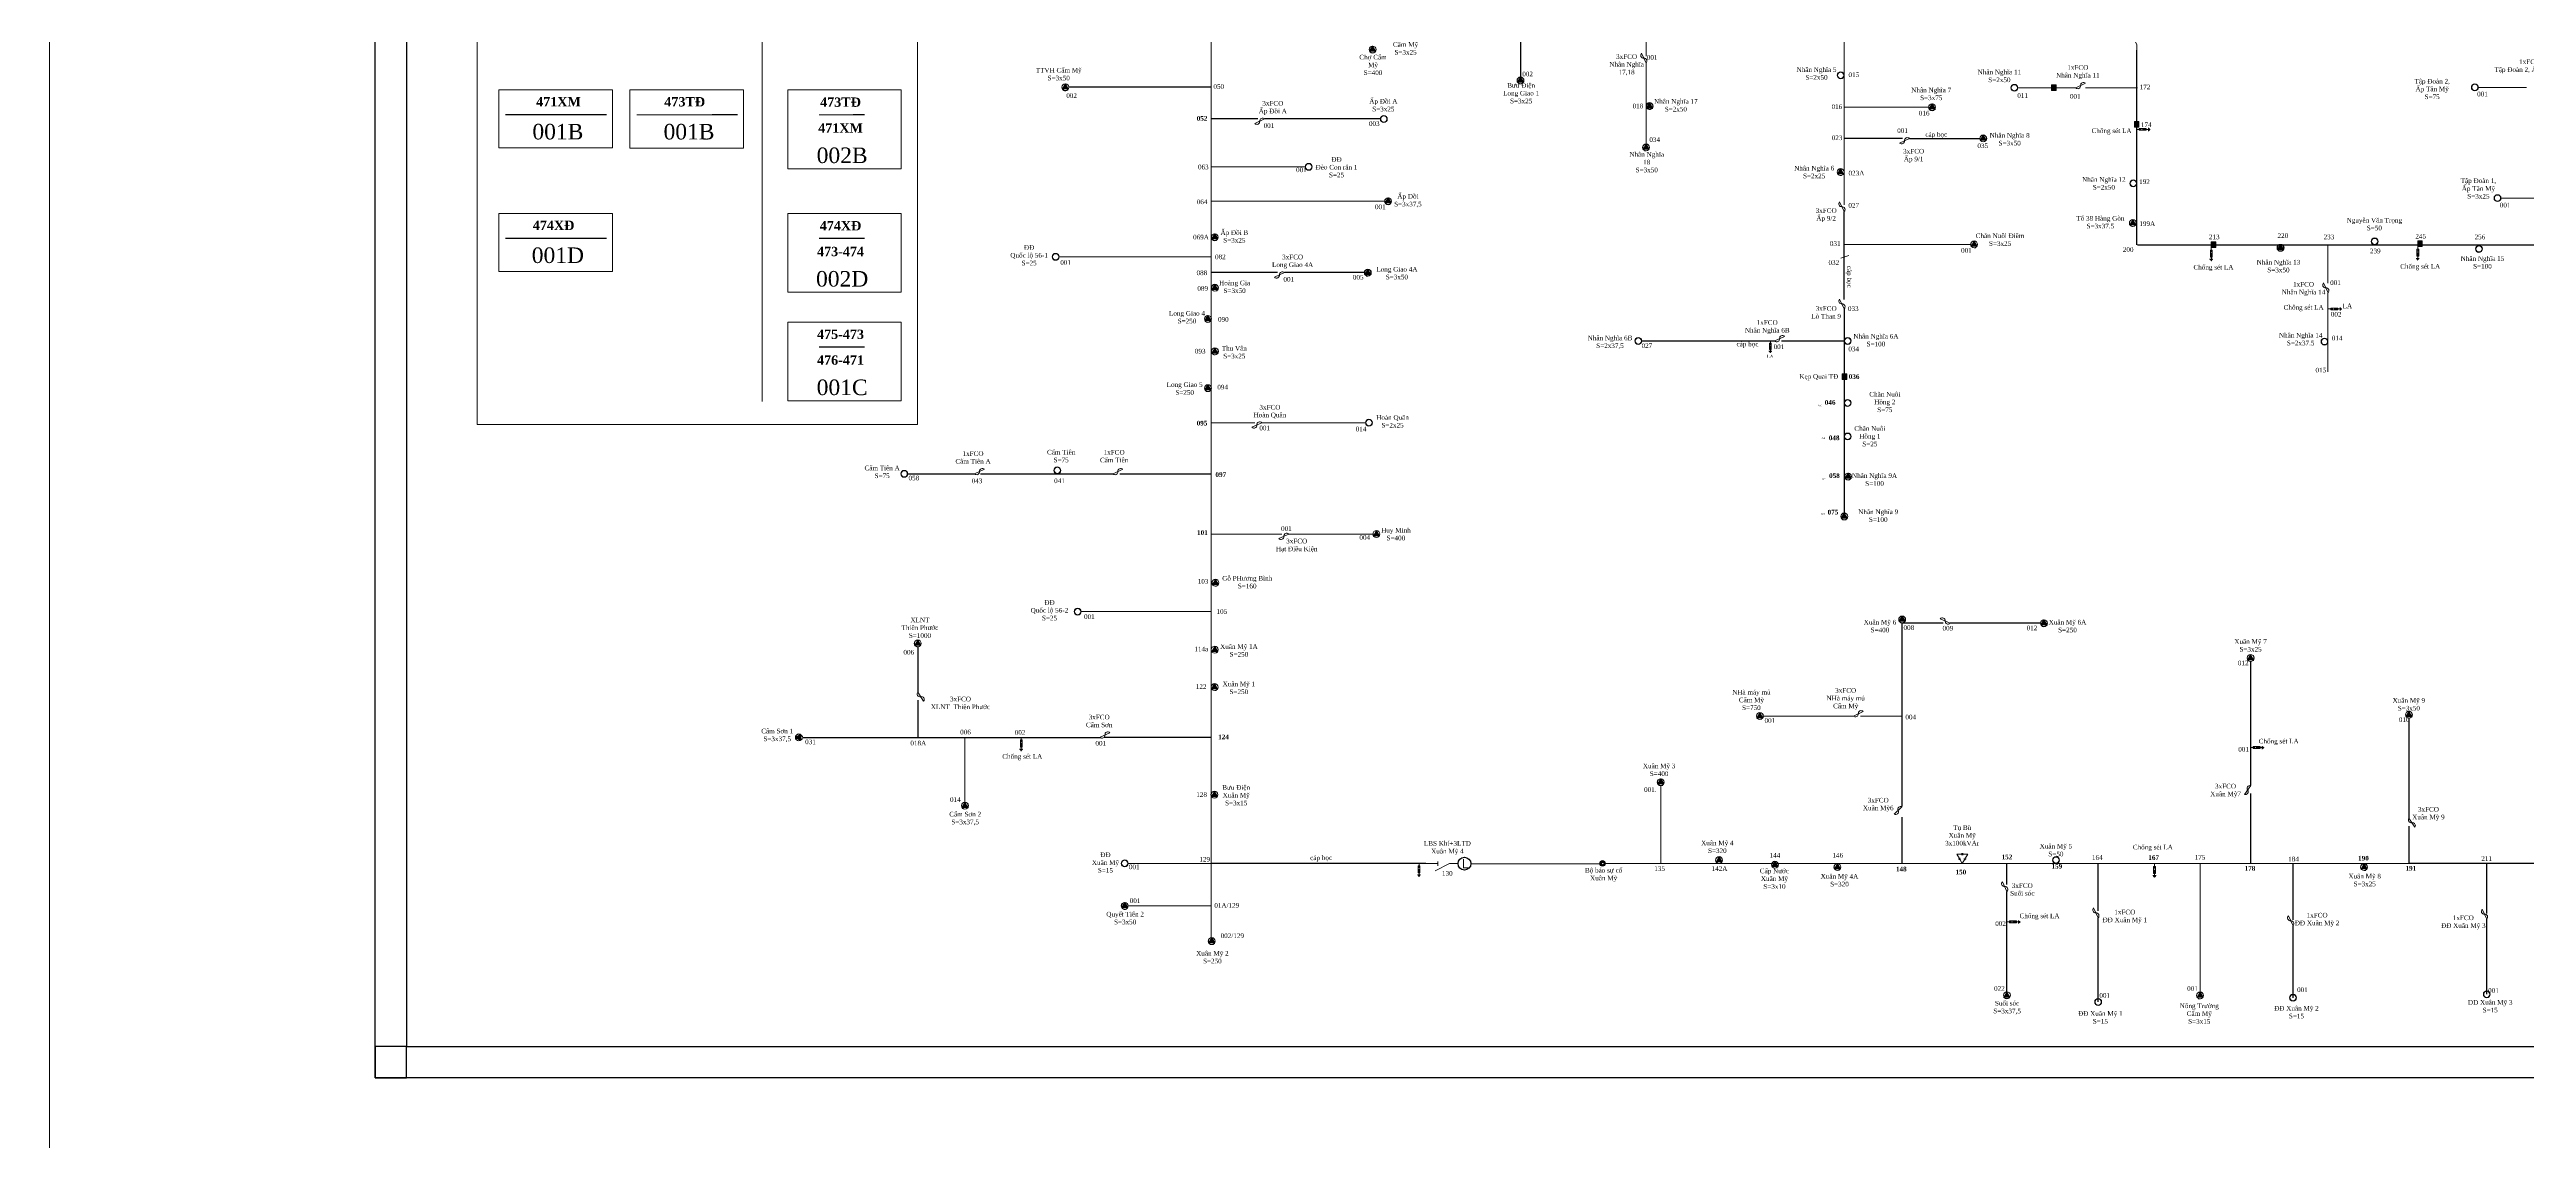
# Model space of a CAD drawing. Header units: inches. Extents: x 4393 to 9189, y -189 to 2360.
# Drawn here: x 7959.2 to 8357.2, y 981.4 to 1156.7 of the extents above; entities that cross this region are included whole.
import ezdxf
from ezdxf.enums import TextEntityAlignment as Align

# ---------------------------------------------------------------- set-up
doc = ezdxf.new("R2010")
doc.units = ezdxf.units.IN
doc.header["$MEASUREMENT"] = 0
for name, color, linetype, lineweight in [('Day 22kV', 1, 'Continuous', 25), ('Khung', 7, 'Continuous', 20), ('TBA', 5, 'Continuous', 18), ('Text', 7, 'Continuous', 15), ('Thiet bi', 3, 'Continuous', 18)]:
    doc.layers.add(name, color=color, linetype=linetype, lineweight=lineweight)
doc.layers.add('TEXT477TANPHU', color=7, linetype='Continuous')
doc.styles.get("Standard").update_dxf_attribs({"font": 'arial.ttf'})
doc.styles.add('TimeNRoman', font='times.ttf')
doc.styles.add('TimeNRoman-B', font='timesbd.ttf')

# ---------------------------------------------------------------- blocks, each defined once
blk = doc.blocks.new('TBA 1P')
h = blk.add_hatch(color=4)
h.set_gradient(color1=(0, 0, 255), one_color=1, tint=1, name='SPHERICAL')
h.paths.add_polyline_path([(0.8, 0.8, 1), (-0.8, 0.8, 1)])
h.paths.add_polyline_path([(-0.77, 0.8, -1), (0.77, 0.8, -1)], flags=16)
at = {"color": 0}
for radius in [0.8, 0.769, 0.759, 0.759, 0.748, 0.737, 0.726, 0.715]:
    blk.add_circle((0, 0.8), radius, dxfattribs=at)
blk = doc.blocks.new('TBA 3P')
h = blk.add_hatch(color=4)
h.set_gradient(color1=(0, 0, 255), one_color=1, tint=1, name='INVSPHERICAL')
h.paths.add_polyline_path([(-0.01, 1.58), (0, 1.6, 0.414214), (-0.8, 0.8, 0.131652), (-0.69, 0.4), (-0.68, 0.42, -0.12747), (-0.78, 0.8, -0.409402)])
h = blk.add_hatch(color=4)
h.set_gradient(color1=(0, 0, 255), one_color=1, tint=1, name='INVSPHERICAL')
h.paths.add_polyline_path([(0.8, 0.8, 1), (-0.8, 0.8, 1)])
h.paths.add_polyline_path([(-0.78, 0.8, -1), (0.78, 0.8, -1)], flags=16)
h = blk.add_hatch()
h.set_pattern_fill('AR-HBONE', color=4, scale=0.25, style=0)
h.paths.add_polyline_path([(0.69, 0.4), (0.67, 0.4, -0.566432), (-0.67, 0.4), (-0.69, 0.4, 0.57735)])
h = blk.add_hatch(color=4)
h.set_gradient(color1=(0, 0, 255), one_color=1, tint=1, name='SPHERICAL')
h.paths.add_polyline_path([(0, 1.6), (0.01, 1.58, -0.409402), (0.78, 0.8, -0.12747), (0.68, 0.42), (0.69, 0.4, 0.131652), (0.8, 0.8, 0.414214)])
at = {"color": 0}
blk.add_lwpolyline([(0, 1.6, 0, 1.39, 0), (0, 0.4, 0, 0, 0)], format="xyseb", dxfattribs=at)
blk.add_lwpolyline([(-0.69, 0.4), (0.69, 0.4), (0, 1.6)], close=True, dxfattribs=at)
for radius in [0.8, 0.778]:
    blk.add_circle((0, 0.8), radius, dxfattribs=at)
blk = doc.blocks.new('FCO')
at = {"color": 0}
blk.add_lwpolyline([(0, 0, 0.707499), (1.13, 0.53, -0.707499), (2.26, 1.05, -5.301682)], format="xyb", dxfattribs=at)
blk.add_lwpolyline([(0, 0), (2.26, 1.05)], dxfattribs=at)
blk = doc.blocks.new('TU BU')
at = {"color": 0}
for points in [[(0.59, -1.02), (0, 0), (-0.59, -1.02)], [(-0.68, -1.18), (-1.27, -2.19), (-0.09, -2.19)], [(-0.48, -1.29), (-0.88, -1.06)], [(-0.39, -1.13), (-0.78, -0.9)], [(-0.09, -2.42), (-0.09, -1.96)], [(0.09, -2.19), (1.27, -2.19), (0.68, -1.18)], [(0.09, -2.42), (0.09, -1.96)], [(0.41, -1.13), (0.8, -0.9)], [(0.5, -1.29), (0.9, -1.06)]]:
    blk.add_lwpolyline(points, dxfattribs=at)
blk = doc.blocks.new('ngoi sao')
at = {"layer": 'Day 22kV', "color": 1}
for p, q in [((7789, 2470), (7804, 2475)), ((7804, 2465), (7789, 2470)), ((7804, 2475), (7804, 2490)), ((7804, 2490), (7812, 2478)), ((7804, 2450), (7804, 2465)), ((7812, 2462), (7804, 2450)), ((7812, 2478), (7827, 2482)), ((7827, 2458), (7812, 2462)), ((7827, 2482), (7818, 2470)), ((7818, 2470), (7827, 2458))]:
    blk.add_line(p, q, dxfattribs=at)
blk = doc.blocks.new('báo sự cố')
at = {"layer": 'Day 22kV', "color": 1, "xscale": 0.1313280000002237, "yscale": 0.1313280000002237, "zscale": 0.1313280000002237}
blk.add_blockref('ngoi sao', (6759.6, 2134.3, 3), dxfattribs=at)
at = {"layer": 'TBA', "xscale": 3.449999999999818, "yscale": 3.449999999999818, "zscale": 3.449999999999818, "rotation": 90}
blk.add_blockref('TBA 1P', (7788, 2458.8), dxfattribs=at)
blk = doc.blocks.new('LA')
at = {"color": 0}
for p, q in [((0.88, -4.39), (0.14, -4.39)), ((0.22, -4.48), (0.8, -4.48)), ((0.3, -4.58), (0.72, -4.58)), ((0.33, -2.28), (0.53, -2.69)), ((0.33, -2.28), (0.74, -2.28)), ((0.33, -3.92), (0.33, -2.28)), ((0.33, -2.69), (0.74, -2.69)), ((0.33, -3.1), (0.74, -3.1)), ((0.33, -3.3), (0.74, -3.3)), ((0.33, -3.51), (0.74, -3.51)), ((0.33, -3.71), (0.74, -3.71)), ((0.74, -3.92), (0.33, -3.92)), ((0.38, -4.67), (0.64, -4.67)), ((0.46, -4.77), (0.56, -4.77)), ((0.52, -1.72), (0.52, -2.28)), ((0.53, -2.69), (0.74, -2.28)), ((0.53, -3.92), (0.53, -4.39)), ((0.74, -2.28), (0.74, -3.92))]:
    blk.add_line(p, q, dxfattribs=at)
blk = doc.blocks.new('ALTD')
at = {"color": 0}
for points in [[(3.38, 1.08), (1.27, 0), (0, 0)], [(2.99, 0.31), (2.99, -0.31)], [(2.99, 0), (4.73, 0)]]:
    blk.add_lwpolyline(points, dxfattribs=at)
blk = doc.blocks.new('LBS khí')
blk.add_circle((1.1, -1.1), 3.4)
at = {"layer": 'TEXT477TANPHU', "color": 7, "true_color": 0xffffff, "insert": (-0.3, 1.4), "char_height": 5, "attachment_point": 1}
blk.add_mtext_dynamic_manual_height_columns('L', width=1.151, gutter_width=1, heights=[0], dxfattribs=at)
blk = doc.blocks.new('4')
at = {"layer": 'Day 22kV', "color": 6}
for p, q in [((0, 0), (0, 841)), ((1149, 0), (0, 0))]:
    blk.add_line(p, q, dxfattribs=at)
blk = doc.blocks.new('7')
at = {"layer": 'Day 22kV', "color": 6}
for p, q in [((10, 10), (0, 10)), ((0, 10), (0, 0)), ((10, 0), (10, 10)), ((0, 0), (10, 0))]:
    blk.add_line(p, q, dxfattribs=at)
blk = doc.blocks.new('11')
at = {"layer": 'Day 22kV', "color": 6}
blk.add_lwpolyline([(1138.99, 829.51), (10, 829.49), (10, 8.51), (1138.99, 8.51), (1138.99, 829.51)], dxfattribs=at)
for name in ['4', '7']:
    blk.add_blockref(name, (0, -1.49), dxfattribs=at)

msp = doc.modelspace()

# ---------------------------------------------------------------- hatches: boundary and pattern name
at = {"layer": 'Text', "lineweight": 15}
h = msp.add_hatch(dxfattribs=at)
h.set_pattern_fill('ANSI38', color=4, scale=0.5, style=0)
h.set_pattern_definition([(45, (8137.93276, 262.773215), (-0.044194174, 0.044194174), []), (135, (8137.93276, 262.773215), (-0.1325825215, 0.044194174), [0.15625, -0.09375])])
h.paths.add_polyline_path([(8281.64, 1151.08), (8280.91, 1151.08), (8280.91, 1150.17), (8281.64, 1150.17)])
h = msp.add_hatch(dxfattribs=at)
h.set_pattern_fill('ANSI38', color=4, scale=0.5, style=0)
h.set_pattern_definition([(45, (8151.24304, 256.85002), (-0.044194174, 0.044194174), []), (135, (8151.24304, 256.85002), (-0.1325825215, 0.044194174), [0.15625, -0.09375])])
h.paths.add_polyline_path([(8294.95, 1145.15), (8294.22, 1145.15), (8294.22, 1144.25), (8294.95, 1144.25)])
h = msp.add_hatch(dxfattribs=at)
h.set_pattern_fill('ANSI38', color=4, scale=0.5, style=0)
h.set_pattern_definition([(45, (8163.565385, 237.50057), (-0.044194174, 0.044194174), []), (135, (8163.565385, 237.50057), (-0.1325825215, 0.044194174), [0.15625, -0.09375])])
h.paths.add_polyline_path([(8307.28, 1125.81), (8306.54, 1125.81), (8306.54, 1124.9), (8307.28, 1124.9)])
h = msp.add_hatch(dxfattribs=at)
h.set_pattern_fill('ANSI38', color=4, scale=0.5, style=0)
h.set_pattern_definition([(45, (8196.76945, 237.66907), (-0.044194174, 0.044194174), []), (135, (8196.76945, 237.66907), (-0.1325825215, 0.044194174), [0.15625, -0.09375])])
h.paths.add_polyline_path([(8340.48, 1125.97), (8339.75, 1125.97), (8339.75, 1125.07), (8340.48, 1125.07)])
h = msp.add_hatch(dxfattribs=at)
h.set_pattern_fill('ANSI38', color=4, scale=0.5, style=0)
h.set_pattern_definition([(45, (8104.27498, 216.31237), (-0.044194174, 0.044194174), []), (135, (8104.27498, 216.31237), (-0.1325825215, 0.044194174), [0.15625, -0.09375])])
h.paths.add_polyline_path([(8247.99, 1104.62), (8247.25, 1104.62), (8247.25, 1103.71), (8247.99, 1103.71)])

# ---------------------------------------------------------------- linework, layer by layer
at = {"color": 5, "lineweight": 30}
msp.add_line((8294.72, 1125.37), (8363.75, 1125.37), dxfattribs=at)
at = {"color": 6, "lineweight": 30}
msp.add_line((8256.83, 1033.36), (8256.83, 1025.92), dxfattribs=at)
at = {"color": 30, "lineweight": 15}
msp.add_line((8187.58, 1025.9), (8208.25, 1025.9), dxfattribs=at)
at = {"lineweight": 15}
msp.add_circle((8186.56, 1025.92), 1.03, dxfattribs=at)
at = {"layer": 'Day 22kV', "color": 5, "lineweight": 15}
for p, q in [((8357.2, 1150.65), (8349.54, 1150.65)), ((8363.75, 1132.86), (8353.18, 1132.86))]:
    msp.add_line(p, q, dxfattribs=at)
at = {"layer": 'Day 22kV', "lineweight": 30}
msp.add_lwpolyline([(8195.55, 1183.13), (8195.55, 1181.45, -0.983539), (8195.55, 1180.8), (8195.57, 1152.31)], format="xyb", dxfattribs=at)
at = {"layer": 'Day 22kV', "color": 5, "lineweight": 15}
for points in [[(8215.75, 1155.68), (8215.75, 1165.51)], [(8215.75, 1141.57), (8215.75, 1154.57)], [(8247.58, 1131.8), (8247.58, 1158.16)], [(8275.48, 1150.59), (8284.82, 1150.59)], [(8286.36, 1150.59), (8294.72, 1150.59)], [(8261.15, 1147.47), (8247.58, 1147.47)], [(8267.9, 1125.43), (8247.58, 1125.43)], [(8325.32, 1119.2), (8325.32, 1125.34)], [(8325.32, 1104.95), (8325.32, 1117.66)]]:
    msp.add_lwpolyline(points, dxfattribs=at)
at = {"layer": 'Day 22kV', "color": 30, "lineweight": 15}
for points in [[(8145.88, 1136.96), (8145.88, 1159.82)], [(8145.88, 1013.95), (8145.88, 1136.96)], [(8297.41, 1025.92), (8209.15, 1025.92)], [(8338.32, 1025.91), (8256.43, 1025.92)]]:
    msp.add_lwpolyline(points, dxfattribs=at)
at = {"layer": 'Day 22kV', "color": 5, "lineweight": 30}
for points in [[(8294.59, 1125.37), (8294.6, 1156.61)], [(8256.95, 1142.44), (8247.58, 1142.44)], [(8258.06, 1142.44), (8269.38, 1142.44)], [(8247.58, 1116.59), (8247.58, 1130.69)], [(8247.58, 1115.07), (8247.58, 1082.26)], [(8215.05, 1109.91), (8236.42, 1109.91)], [(8237.53, 1109.91), (8247.58, 1109.91)]]:
    msp.add_lwpolyline(points, dxfattribs=at)
at = {"layer": 'Day 22kV', "color": 6, "lineweight": 30}
for points in [[(8145.88, 1150.67), (8122.98, 1150.67)], [(8153.34, 1145.58), (8145.88, 1145.58)], [(8173.08, 1145.58), (8154.45, 1145.58)], [(8156.52, 1120.88), (8145.88, 1120.88)], [(8170.5, 1120.88), (8157.63, 1120.88)], [(8097.1, 1088.55), (8107.86, 1088.55)], [(8108.8, 1088.55), (8130.09, 1088.55)], [(8131.2, 1088.55), (8145.88, 1088.55)], [(8256.83, 1064.54), (8256.83, 1035.07)], [(8263.47, 1064.54), (8256.83, 1064.54)], [(8279.06, 1064.54), (8264.59, 1064.54)], [(8098.71, 1060.75), (8098.71, 1053.51)], [(8312.89, 1058.4), (8312.89, 1038.5)], [(8098.71, 1052.19), (8098.71, 1046.18)], [(8338.32, 1049.29), (8338.32, 1033.25)], [(8080.28, 1046.2), (8128.07, 1046.2)], [(8128.7, 1046.25), (8145.88, 1046.25)], [(8312.89, 1037.18), (8312.89, 1025.92)], [(8338.32, 1031.93), (8338.32, 1025.92)], [(8273.74, 1022.56), (8273.74, 1025.92)], [(8288.39, 1018.34), (8288.39, 1025.92)], [(8319.7, 1016.86), (8319.7, 1025.91)], [(8350.84, 1017.92), (8350.84, 1025.91)], [(8273.74, 1005.32), (8273.74, 1021.44)], [(8288.39, 1003.68), (8288.39, 1017.22)], [(8319.7, 1004.37), (8319.7, 1015.94)], [(8350.84, 1004.92), (8350.84, 1017)]]:
    msp.add_lwpolyline(points, dxfattribs=at)
at = {"layer": 'Day 22kV', "color": 6, "lineweight": 15}
for points in [[(8145.88, 1137.89), (8160.98, 1137.89)], [(8145.88, 1132.35), (8173.75, 1132.35)], [(8145.88, 1123.43), (8121.43, 1123.43)], [(8152.87, 1096.77), (8145.88, 1096.77)], [(8170.68, 1096.77), (8153.99, 1096.77)], [(8157.2, 1078.87), (8145.88, 1078.87)], [(8171.85, 1078.87), (8158.32, 1078.87)], [(8145.88, 1066.42), (8124.96, 1066.42)], [(8234.59, 1049.63), (8249.06, 1049.63)], [(8250.18, 1049.63), (8256.83, 1049.63)], [(8106.29, 1046.2), (8106.29, 1035.78)], [(8218.1, 1025.92), (8218.1, 1038.39)], [(8145.88, 1025.95), (8132.53, 1025.95)], [(8304.76, 1005.29), (8304.76, 1025.92)], [(8145.88, 1019.14), (8132.53, 1019.14)]]:
    msp.add_lwpolyline(points, dxfattribs=at)
at = {"layer": 'Day 22kV', "color": 30, "lineweight": 30}
for points in [[(8180.33, 1025.95), (8145.88, 1025.95)], [(8385.89, 1025.91), (8338.32, 1025.92)]]:
    msp.add_lwpolyline(points, dxfattribs=at)
at = {"layer": 'Khung', "color": 2, "ltscale": 20, "const_width": 0.203}
for points in [[(8048.71, 1146.26), (8032.45, 1146.26)], [(8069.78, 1146.25), (8053.53, 1146.24)], [(8090.21, 1146.25), (8082.82, 1146.24)], [(8048.71, 1126.39), (8032.45, 1126.39)], [(8090.21, 1126.39), (8082.82, 1126.39)], [(8090.21, 1108.95), (8082.82, 1108.95)]]:
    msp.add_lwpolyline(points, dxfattribs=at)
at = {"layer": 'Text', "color": 4}
msp.add_line((8073.74, 1171.14), (8073.74, 1100.17), dxfattribs=at)
at = {"layer": 'Text', "color": 4, "lineweight": 15}
msp.add_line((8247.05, 1123.23), (8248.35, 1123.66), dxfattribs=at)
at = {"layer": 'Text', "color": 4}
for points in [[(7959.2, 1504.68), (8603.17, 1504.68), (8603.17, 425.7), (7959.2, 425.7)], [(8027.93, 1174.92), (8098.67, 1174.92), (8098.67, 1096.48), (8027.93, 1096.48)], [(8031.4, 1150.25), (8049.66, 1150.25), (8049.66, 1140.92), (8031.4, 1140.92)], [(8052.47, 1150.24), (8070.73, 1150.24), (8070.73, 1140.91), (8052.47, 1140.91)], [(8077.83, 1150.24), (8096.07, 1150.24), (8096.07, 1137.59), (8077.83, 1137.59)], [(8031.4, 1130.39), (8049.66, 1130.39), (8049.66, 1121.06), (8031.4, 1121.06)], [(8077.83, 1130.39), (8096.07, 1130.39), (8096.07, 1117.74), (8077.83, 1117.74)], [(8077.83, 1112.94), (8096.07, 1112.94), (8096.07, 1100.29), (8077.83, 1100.29)]]:
    msp.add_lwpolyline(points, close=True, dxfattribs=at)
at = {"layer": 'Text', "color": 4, "lineweight": 15}
for points in [[(8280.91, 1151.08), (8281.64, 1151.08), (8281.64, 1150.17), (8280.91, 1150.17)], [(8294.22, 1145.15), (8294.95, 1145.15), (8294.95, 1144.25), (8294.22, 1144.25)], [(8306.54, 1125.81), (8307.28, 1125.81), (8307.28, 1124.9), (8306.54, 1124.9)], [(8339.75, 1125.97), (8340.48, 1125.97), (8340.48, 1125.07), (8339.75, 1125.07)], [(8247.25, 1104.62), (8247.99, 1104.62), (8247.99, 1103.71), (8247.25, 1103.71)]]:
    msp.add_lwpolyline(points, close=True, dxfattribs=at)

# ---------------------------------------------------------------- block references
at = {"color": 0, "lineweight": 15, "xscale": 0.3023999999995794, "yscale": 0.3023999999998068, "zscale": 0.3023999999999999}
msp.add_blockref('LBS khí', (8186.23, 1026.25), dxfattribs=at)
at = {"layer": 'Day 22kV', "color": 6, "lineweight": 30, "xscale": 0.5, "yscale": 0.5, "zscale": 0.5}
msp.add_blockref('11', (8011.55, 992.26), dxfattribs=at)
at = {"layer": 'Day 22kV', "color": 6, "lineweight": 15, "xscale": 0.161280000000227, "yscale": 0.161279999999806, "zscale": 0.1612800000000109, "rotation": 75.06858282167514}
msp.add_blockref('báo sự cố', (8268.39, -289.44), dxfattribs=at)
at = {"layer": 'TBA', "lineweight": 15, "xscale": 0.6955200000002151, "yscale": 0.6955199999999877, "zscale": 0.6955200000001468}
for name, p in [('TBA 3P', (8171.81, 1156.17)), ('TBA 3P', (8122.43, 1150.12)), ('TBA 3P', (8195.57, 1151.2)), ('TBA 1P', (8247.03, 1152.04)), ('TBA 1P', (8274.93, 1150.03)), ('TBA 1P', (8348.92, 1150.09)), ('TBA 3P', (8216.31, 1147.1)), ('TBA 1P', (8216.31, 1147.1)), ('TBA 3P', (8261.7, 1146.91)), ('TBA 1P', (8173.61, 1145.01)), ('TBA 3P', (8269.92, 1141.89)), ('TBA 1P', (8161.54, 1137.33)), ('TBA 3P', (8215.75, 1140.45)), ('TBA 3P', (8247.01, 1136.49)), ('TBA 1P', (8294.03, 1134.67)), ('TBA 3P', (8174.3, 1131.8)), ('TBA 1P', (8352.56, 1132.3)), ('TBA 3P', (8146.44, 1126.02)), ('TBA 3P', (8268.46, 1124.87)), ('TBA 3P', (8293.96, 1128.3)), ('TBA 1P', (8332.82, 1125.34)), ('TBA 1P', (8120.87, 1122.87)), ('TBA 3P', (8317.7, 1124.31)), ('TBA 3P', (8146.47, 1117.9)), ('TBA 3P', (8171.04, 1120.32)), ('TBA 1P', (8171.04, 1120.32)), ('TBA 3P', (8145.35, 1112.89)), ('TBA 1P', (8214.5, 1109.35)), ('TBA 1P', (8248.14, 1109.35)), ('TBA 3P', (8146.47, 1107.68)), ('TBA 3P', (8145.35, 1101.76)), ('TBA 1P', (8248.13, 1099.39)), ('TBA 1P', (8171.22, 1096.21)), ('TBA 1P', (8248.14, 1094)), ('TBA 3P', (8248.2, 1087.56)), ('TBA 3P', (8247.6, 1081.14)), ('TBA 3P', (8172.41, 1078.32)), ('TBA 3P', (8146.54, 1070.5)), ('TBA 1P', (8124.41, 1065.86)), ('TBA 3P', (8256.9, 1064.59)), ('TBA 3P', (8279.68, 1063.99)), ('TBA 3P', (8098.71, 1060.75)), ('TBA 3P', (8146.43, 1059.74)), ('TBA 3P', (8312.89, 1058.4)), ('TBA 3P', (8146.42, 1053.72)), ('TBA 3P', (8338.32, 1049.29)), ('TBA 3P', (8234.03, 1049.08)), ('TBA 3P', (8218.1, 1038.44)), ('TBA 3P', (8106.29, 1034.67)), ('TBA 3P', (8146.39, 1036.44)), ('TBA 3P', (8227.47, 1025.92)), ('TBA 1P', (8281.62, 1025.92)), ('TBA 1P', (8131.97, 1025.39)), ('TBA 3P', (8236.45, 1025.17)), ('TBA 3P', (8246.5, 1024.81)), ('TBA 3P', (8331.11, 1024.8)), ('TBA 3P', (8131.98, 1018.56)), ('TBA 3P', (8145.95, 1012.9)), ('TBA 3P', (8273.74, 1004.2)), ('TBA 1P', (8288.39, 1003.13)), ('TBA 3P', (8304.76, 1004.18)), ('TBA 1P', (8319.7, 1003.81)), ('TBA 1P', (8350.84, 1004.36))]:
    msp.add_blockref(name, p, dxfattribs=at)
at = {"layer": 'TBA', "lineweight": 15, "yscale": 0.6955199999999877, "zscale": 0.6955200000001468}
for name, p, xscale, rotation in [('TBA 1P', (8318.25, 1124.87), 0.6955199999999877, 90), ('TBA 1P', (8350.13, 1124.7), 0.6955199999999877, 90), ('TBA 1P', (8325.32, 1109.81), 0.6955199999999877, 90), ('TBA 1P', (8096.54, 1089.11), 0.6955200000002151, 180), ('TBA 1P', (8121.13, 1089.66), 0.6955200000002151, 180), ('TBA 3P', (8080.16, 1046.19), 0.6955199999999877, 90)]:
    msp.add_blockref(name, p, dxfattribs=dict(at, xscale=xscale, rotation=rotation))
at = {"layer": 'Thiet bi', "lineweight": 15}
for name, p, xscale, yscale, zscale, rotation in [('ALTD', (8294.6, 1156.61), 0.7257600000000366, 0.7257600000000366, 0.7257600000000735, 90), ('FCO', (8215.75, 1154.57), 0.6955199999999877, 0.6955199999999877, 0.6955200000001468, 90), ('FCO', (8286.36, 1151.31), 0.6955200000002151, 0.6955199999999877, 0.6955200000001468, 180), ('FCO', (8154.45, 1145.58), 0.6955200000002151, 0.6955199999999877, 0.6955200000001468, 180), ('FCO', (8258.06, 1142.44), 0.6955200000002151, 0.6955199999999877, 0.6955200000001468, 180), ('LA', (8293.4, 1143.53), 0.6955199999999877, 0.6955199999999877, 0.6955200000001468, 90), ('FCO', (8247.58, 1130.69), 0.6955199999999877, 0.6955199999999877, 0.6955200000001468, 90), ('FCO', (8157.63, 1120.88), 0.6955200000002151, 0.6955199999999877, 0.6955200000001468, 180), ('FCO', (8325.34, 1117.66), 0.6955199999999877, 0.6955199999999877, 0.6955200000001468, 90), ('FCO', (8247.58, 1115.07), 0.6955199999999877, 0.6955199999999877, 0.6955200000001468, 90), ('LA', (8324.2, 1114.68), 0.6955199999999877, 0.6955199999999877, 0.6955200000001468, 90), ('FCO', (8153.99, 1096.77), 0.6955200000002151, 0.6955199999999877, 0.6955200000001468, 180), ('FCO', (8158.32, 1078.87), 0.6955200000002151, 0.6955199999999877, 0.6955200000001468, 180), ('FCO', (8264.59, 1064.54), -0.695520000000603, 0.6955199999999877, 0.6955200000001468, 0.0001106671453676711), ('FCO', (8098.72, 1053.47), 0.6955200000002679, 0.6955200000004425, 0.6955200000002923, 277.7704622611545), ('LA', (8311.7, 1044.2), 0.6955199999999877, 0.6955199999999877, 0.6955200000001468, 90), ('FCO', (8255.63, 1033.84), 0.6955200000008104, 0.6955199999999877, 0.6955200000001237, 19.67292390201749), ('FCO', (8312.9, 1038.45), 0.6955200000000948, 0.6955199999999877, 0.6955200000000054, 210.1668258179421), ('FCO', (8338.33, 1033.21), 0.6955200000002679, 0.6955200000004425, 0.6955200000002923, 277.7704622611545), ('TU BU', (8266.56, 1025.92), 0.6955200000002151, 0.6955199999999877, 0.6955200000001468, 180), ('ALTD', (8185.52, 1025.92), 1.088639999999941, 1.088640000000055, 1.08864000000011, 180), ('FCO', (8273.74, 1021.44), 0.6955199999999877, 0.6955199999999877, 0.6955200000001468, 90), ('LA', (8272.55, 1016.18), 0.6955199999999877, 0.6955199999999877, 0.6955200000001468, 90), ('FCO', (8288.39, 1017.22), 0.6955199999999877, 0.6955199999999877, 0.6955200000001468, 90), ('FCO', (8319.7, 1015.94), 0.6955199999999877, 0.6955199999999877, 0.6955200000001468, 90), ('FCO', (8350.84, 1017), 0.6955199999999877, 0.6955199999999877, 0.6955200000001468, 90)]:
    msp.add_blockref(name, p, dxfattribs=dict(at, xscale=xscale, yscale=yscale, zscale=zscale, rotation=rotation))
for name, p, xscale, yscale, zscale in [('LA', (8306.21, 1126.1), 0.6955200000002151, 0.6955199999999877, 0.6955200000001468), ('LA', (8339.38, 1126.23), 0.6955200000002151, 0.6955199999999877, 0.6955200000001468), ('FCO', (8236.42, 1109.91), 0.6955200000002151, 0.6955199999999877, 0.6955200000001468), ('LA', (8235.4, 1110.92), 0.6037500000002183, 0.6037500000002183, 0.6037500000001272), ('FCO', (8107.86, 1088.55), 0.6955200000002151, 0.6955199999999877, 0.6955200000001468), ('FCO', (8130.09, 1088.55), 0.6955200000002151, 0.6955199999999877, 0.6955200000001468), ('FCO', (8128.01, 1046.22), 0.6955200000002151, 0.6955199999999877, 0.6955200000001468), ('FCO', (8249.06, 1049.63), 0.6955200000002151, 0.6955199999999877, 0.6955200000001468), ('LA', (8114.98, 1047.37), 0.6955200000002151, 0.6955199999999877, 0.6955200000001468), ('LA', (8178.9, 1027.15), 0.6955200000002151, 0.6955199999999877, 0.6955200000001468), ('LA', (8297.08, 1027.04), 0.6955200000002151, 0.6955199999999877, 0.6955200000001468)]:
    msp.add_blockref(name, p, dxfattribs=dict(at, xscale=xscale, yscale=yscale, zscale=zscale))

# ---------------------------------------------------------------- texts
at = {"layer": 'Text', "color": 4, "lineweight": 15}
for s, height, style, p in [('001', 0.75, 'TimeNRoman', (8216.72, 1155.1)), ('050', 0.75, 'TimeNRoman', (8147.08, 1150.42)), ('002', 0.75, 'TimeNRoman', (8196.71, 1152.43)), ('172', 0.75, 'TimeNRoman', (8295.92, 1150.34)), ('002', 0.75, 'TimeNRoman', (8123.44, 1148.96)), ('018', 0.75, 'TimeNRoman', (8214.44, 1147.29)), ('016', 0.75, 'TimeNRoman', (8260.43, 1146.13)), ('011', 0.75, 'TimeNRoman', (8276.25, 1148.97)), ('001', 0.75, 'TimeNRoman', (8284.71, 1148.83)), ('001', 0.75, 'TimeNRoman', (8350.15, 1149.21)), ('052', 0.75, 'TimeNRoman-B', (8144.4, 1145.29)), ('001', 0.75, 'TimeNRoman', (8155.15, 1144.14)), ('003', 0.75, 'TimeNRoman', (8172.07, 1144.46)), ('034', 0.75, 'TimeNRoman', (8217.13, 1141.88)), ('001', 0.75, 'TimeNRoman', (8256.96, 1143.33)), ('174', 0.75, 'TimeNRoman', (8296.12, 1144.27)), ('035', 0.75, 'TimeNRoman', (8269.85, 1140.9)), ('063', 0.75, 'TimeNRoman', (8144.6, 1137.49)), ('001', 0.75, 'TimeNRoman', (8160.36, 1137.03)), ('192', 0.75, 'TimeNRoman', (8295.84, 1135.12)), ('001', 0.75, 'TimeNRoman', (8173.04, 1131.08)), ('001', 0.75, 'TimeNRoman', (8353.79, 1131.36)), ('069A', 0.75, 'TimeNRoman', (8144.23, 1126.22)), ('220', 0.75, 'TimeNRoman', (8318.07, 1126.45)), ('233', 0.75, 'TimeNRoman', (8325.48, 1126.25)), ('256', 0.75, 'TimeNRoman', (8349.74, 1126.25)), ('001', 0.75, 'TimeNRoman', (8122.47, 1122.14)), ('082', 0.75, 'TimeNRoman', (8147.34, 1123.04)), ('001', 0.75, 'TimeNRoman', (8267.22, 1124.08)), ('200', 0.75, 'TimeNRoman', (8293.21, 1124.22)), ('239', 0.75, 'TimeNRoman', (8332.92, 1123.99)), ('088', 0.75, 'TimeNRoman', (8144.37, 1120.48)), ('089', 0.75, 'TimeNRoman', (8144.5, 1117.97)), ('001', 0.75, 'TimeNRoman', (8158.33, 1119.44)), ('005', 0.75, 'TimeNRoman', (8169.49, 1119.77)), ('001', 0.75, 'TimeNRoman', (8326.53, 1118.89)), ('002', 0.75, 'TimeNRoman', (8326.63, 1113.82)), ('LA', 0.75, 'TimeNRoman', (8328.44, 1115.17)), ('090', 0.75, 'TimeNRoman', (8147.82, 1113)), ('014', 0.75, 'TimeNRoman', (8326.79, 1109.99)), ('093', 0.75, 'TimeNRoman', (8144.1, 1107.89)), ('027', 0.75, 'TimeNRoman', (8215.88, 1108.77)), ('LA', 0.5, 'TimeNRoman', (8235.68, 1107.2)), ('001', 0.75, 'TimeNRoman', (8237.1, 1108.6)), ('094', 0.75, 'TimeNRoman', (8147.7, 1102.11)), ('015', 0.75, 'TimeNRoman', (8324.17, 1104.84)), ('049', 0.25, 'TimeNRoman', (8243.71, 1099.39)), ('095', 0.75, 'TimeNRoman-B', (8144.39, 1096.32)), ('001', 0.75, 'TimeNRoman', (8154.46, 1095.54)), ('014', 0.75, 'TimeNRoman', (8169.94, 1095.38)), ('051', 0.25, 'TimeNRoman', (8244.21, 1094.17)), ('058', 0.75, 'TimeNRoman', (8098.09, 1087.51)), ('043', 0.75, 'TimeNRoman', (8108.24, 1087.05)), ('041', 0.75, 'TimeNRoman', (8121.49, 1087.06)), ('097', 0.75, 'TimeNRoman-B', (8147.41, 1088.05)), ('057', 0.25, 'TimeNRoman', (8244.27, 1087.57)), ('101', 0.75, 'TimeNRoman-B', (8144.45, 1078.74)), ('001', 0.75, 'TimeNRoman', (8157.95, 1079.38)), ('004', 0.75, 'TimeNRoman', (8170.54, 1077.95)), ('073', 0.25, 'TimeNRoman', (8244.18, 1081.98)), ('103', 0.75, 'TimeNRoman', (8144.56, 1070.9)), ('105', 0.75, 'TimeNRoman', (8147.58, 1066.05)), ('001', 0.75, 'TimeNRoman', (8126.29, 1065.23)), ('008', 0.75, 'TimeNRoman', (8257.97, 1063.46)), ('009', 0.75, 'TimeNRoman', (8264.24, 1063.37)), ('012', 0.75, 'TimeNRoman', (8277.76, 1063.41)), ('006', 0.75, 'TimeNRoman', (8097.27, 1059.51)), ('122', 0.75, 'TimeNRoman', (8144.26, 1054)), ('012', 0.75, 'TimeNRoman', (8311.7, 1057.78)), ('006', 0.75, 'TimeNRoman', (8106.39, 1046.68)), ('002', 0.75, 'TimeNRoman', (8115.15, 1046.62)), ('001', 0.75, 'TimeNRoman', (8235.64, 1048.54)), ('004', 0.75, 'TimeNRoman', (8258.27, 1049.09)), ('010', 0.75, 'TimeNRoman', (8337.57, 1048.67)), ('031', 0.75, 'TimeNRoman', (8081.48, 1045.11)), ('018A', 0.75, 'TimeNRoman', (8098.8, 1044.91)), ('001', 0.75, 'TimeNRoman', (8128.12, 1044.88)), ('124', 0.75, 'TimeNRoman-B', (8147.85, 1045.9)), ('001', 0.75, 'TimeNRoman', (8311.76, 1043.92)), ('014', 0.75, 'TimeNRoman', (8104.75, 1035.83)), ('128', 0.75, 'TimeNRoman', (8144.33, 1036.63)), ('001.', 0.75, 'TimeNRoman', (8216.43, 1037.43)), ('129', 0.75, 'TimeNRoman', (8144.82, 1026.24)), ('144', 0.75, 'TimeNRoman', (8236.45, 1026.89)), ('146', 0.75, 'TimeNRoman', (8246.55, 1026.89)), ('152', 0.75, 'TimeNRoman-B', (8273.74, 1026.61)), ('164', 0.75, 'TimeNRoman', (8288.25, 1026.52)), ('167', 0.75, 'TimeNRoman-B', (8297.31, 1026.52)), ('175', 0.75, 'TimeNRoman', (8304.76, 1026.56)), ('184', 0.75, 'TimeNRoman', (8319.79, 1026.27)), ('190', 0.75, 'TimeNRoman-B', (8331.02, 1026.41)), ('211', 0.75, 'TimeNRoman', (8350.82, 1026.35)), ('001', 0.75, 'TimeNRoman', (8133.5, 1025.02)), ('130', 0.75, 'TimeNRoman', (8183.81, 1023.98)), ('135', 0.75, 'TimeNRoman', (8217.92, 1024.74)), ('142A', 0.75, 'TimeNRoman', (8227.54, 1024.74)), ('148', 0.75, 'TimeNRoman-B', (8256.76, 1024.66)), ('150', 0.75, 'TimeNRoman-B', (8266.33, 1024.18)), ('159', 0.75, 'TimeNRoman-B', (8281.75, 1025.1)), ('178', 0.75, 'TimeNRoman-B', (8312.78, 1024.78)), ('191', 0.75, 'TimeNRoman-B', (8338.63, 1024.79)), ('001', 0.75, 'TimeNRoman', (8133.63, 1019.58)), ('01A/129', 0.75, 'TimeNRoman', (8148.37, 1018.83)), ('002', 0.75, 'TimeNRoman', (8272.71, 1015.91)), ('002/129', 0.75, 'TimeNRoman', (8149.26, 1013.95)), ('022', 0.75, 'TimeNRoman', (8272.52, 1005.48)), ('001', 0.75, 'TimeNRoman', (8289.44, 1004.36)), ('001', 0.75, 'TimeNRoman', (8303.55, 1005.48)), ('001', 0.75, 'TimeNRoman', (8321.22, 1005.27)), ('001', 0.75, 'TimeNRoman', (8351.92, 1005.16))]:
    msp.add_text(s, height=height, dxfattribs=dict(at, style=style)).set_placement(p, align=Align.CENTER)
at = {"layer": 'Text', "color": 3, "lineweight": 15}
for s, style, p in [('015', 'TimeNRoman', (8249.13, 1152.31)), ('016', 'TimeNRoman', (8246.41, 1147.18)), ('023', 'TimeNRoman', (8246.44, 1142.18)), ('023A', 'TimeNRoman', (8249.55, 1136.5)), ('064', 'TimeNRoman', (8144.4, 1131.89)), ('027', 'TimeNRoman', (8249.11, 1131.33)), ('199A', 'TimeNRoman', (8296.28, 1128.37)), ('213', 'TimeNRoman', (8307.05, 1126.26)), ('245', 'TimeNRoman', (8340.23, 1126.36)), ('032', 'TimeNRoman', (8245.92, 1122.13)), ('031', 'TimeNRoman', (8246.14, 1125.19)), ('033', 'TimeNRoman', (8249.04, 1114.73)), ('cáp bọc', 'TimeNRoman', (8232.04, 1109.03)), ('034', 'TimeNRoman', (8249.11, 1108.25)), ('036', 'TimeNRoman-B', (8249.17, 1103.81)), ('046', 'TimeNRoman-B', (8245.32, 1099.65)), ('048', 'TimeNRoman-B', (8245.97, 1093.96)), ('058', 'TimeNRoman-B', (8246.01, 1087.87)), ('075', 'TimeNRoman-B', (8245.77, 1082.02)), ('114a', 'TimeNRoman', (8144.28, 1060.02))]:
    msp.add_text(s, height=0.75, dxfattribs=dict(at, style=style)).set_placement(p, align=Align.CENTER)
at = {"layer": 'Text', "color": 1, "ltscale": 1.5, "style": 'TimeNRoman-B'}
msp.add_text('471XM', height=1.5, dxfattribs=at).set_placement((8040.98, 1147.6), align=Align.CENTER)
at = {"layer": 'Text', "color": 5, "ltscale": 1.5, "style": 'TimeNRoman-B'}
msp.add_text('473TĐ', height=1.5, dxfattribs=at).set_placement((8061.26, 1147.59), align=Align.CENTER)
at = {"layer": 'Text', "color": 6, "ltscale": 1.5, "style": 'TimeNRoman-B'}
for s, p in [('473TĐ', (8086.3, 1147.53)), ('475-473', (8086.3, 1110.23))]:
    msp.add_text(s, height=1.5, dxfattribs=at).set_placement(p, align=Align.CENTER)
at = {"layer": 'Text', "color": 3, "ltscale": 1.5, "style": 'TimeNRoman'}
for s, p in [('001B', (8040.89, 1142.29)), ('001B', (8061.96, 1142.28)), ('002B', (8086.57, 1138.49)), ('001D', (8040.89, 1122.43)), ('002D', (8086.57, 1118.64)), ('001C', (8086.57, 1101.2))]:
    msp.add_text(s, height=2.5, dxfattribs=at).set_placement(p, align=Align.CENTER)
at = {"layer": 'Text', "color": 30, "ltscale": 1.5, "style": 'TimeNRoman-B'}
for s, p in [('471XM', (8086.3, 1143.38)), ('473-474', (8086.3, 1123.53)), ('476-471', (8086.3, 1106.08))]:
    msp.add_text(s, height=1.5, dxfattribs=at).set_placement(p, align=Align.CENTER)
at = {"layer": 'Text', "color": 3, "lineweight": 15, "style": 'TimeNRoman'}
for rotation, p in [(0.3502, (8262.38, 1142.71)), (270.3502, (8248.05, 1120.22)), (0.3502, (8163.53, 1026.48))]:
    msp.add_text('cáp bọc', height=0.75, rotation=rotation, dxfattribs=at).set_placement(p, align=Align.CENTER)
at = {"layer": 'Text', "color": 2, "ltscale": 1.5, "style": 'TimeNRoman-B'}
for p in [(8040.19, 1127.74), (8086.3, 1127.67)]:
    msp.add_text('474XĐ', height=1.5, dxfattribs=at).set_placement(p, align=Align.CENTER)
at = {"layer": 'Text', "color": 4, "lineweight": 15, "char_height": 0.75, "attachment_point": 5, "style": 'TimeNRoman'}
for s, insert, width in [('BCH QS\\PCẩm Mỹ\\PS=3x25', (8177.1, 1157.54), 5.778), ('{\\fTimes New Roman|b0|i0|c0|p18;Chợ Cẩm Mỹ\\P}S=400', (8171.87, 1154.26), 5.778), ('3xFCO\\PNhân Nghĩa 17,18', (8212.62, 1154.27), 6.8946), ('1xFCO\\PNhân Ngh{\\fTimes New Roman|b0|i0|c238|p34;ĩ}a 11', (8285.12, 1153.11), 6.8946), ('1xFCO\\PTập Đoàn 2, Ấp Tân Mỹ', (8357.73, 1154.02), 12.1533), ('TTVH Cẩm Mỹ\\PS=3x50', (8121.36, 1152.78), 7.806), ('B{\\fTimes New Roman|b0|i0|c163|p18;ư}u {\\fTimes New Roman|b0|i0|c238|p18;Đ}iện\\PLong Giao 1\\PS=3x25', (8195.67, 1149.71), 5.778), ('Nhân Nghĩa 5\\PS=2x50', (8243.13, 1152.88), 6.8946), ('Nhân Ngh{\\fTimes New Roman|b0|i0|c238|p34;ĩ}a 7\\PS=3x75', (8261.57, 1149.6), 6.8946), ('Nhân Ngh{\\fTimes New Roman|b0|i0|c238|p34;ĩ}a 11\\PS=2x50', (8272.52, 1152.49), 6.8946), ('Tập Đoàn 2, \\PẤp Tân Mỹ\\PS=75', (8342.06, 1150.39), 13.6963), ('3xFCO\\PẤp Đồi A', (8155.77, 1147.35), 5.778), ('Ấp Đồi A\\PS=3x25', (8173.53, 1147.79), 5.778), ('Nhân Nghĩa 17\\PS=2x50', (8220.53, 1147.77), 6.8946), ('{\\C3;Nhân Ngh\\fTimes New Roman|b0|i0|c238|p34;ĩ\\fTimes New Roman|b0|i0|c0|p18;a 8\\PS=3x50}', (8274.17, 1142.31), 6.8946), ('Chống sét LA', (8290.54, 1143.56), 7.2593), ('{\\fTimes New Roman|b0|i0|c238|p18;Đ}Đ {\\fTimes New Roman|b0|i0|c238|p18;\\fTimes New Roman|b0|i0|c163|p18;}\\P{\\fTimes New Roman|b0|i0|c238|p18;Đ}èo Con rắn 1\\PS=25', (8166, 1137.82), 7.082), ('Nhân Nghĩa 18\\PS=3x50', (8215.85, 1138.63), 5.778), ('3xFCO\\PẤp 9/1', (8258.74, 1139.65), 6.8946), ('{\\C3;Nhân Ngh\\fTimes New Roman|b0|i0|c238|p34;ĩ\\fTimes New Roman|b0|i0|c0|p18;a 6\\PS=2x25}', (8242.75, 1137.04), 6.8946), ('Nhân Ngh{\\fTimes New Roman|b0|i0|c238|p34;ĩ}a 12\\PS=2x50', (8289.31, 1135.22), 7.0183), ('Ấp {\\fTimes New Roman|b0|i0|c238|p18;Đ}ồi\\PS=3x37,5', (8177.48, 1132.43), 5.778), ('3xFCO\\PẤp 9/2', (8244.68, 1130.12), 11.428), ('Ấp {\\fTimes New Roman|b0|i0|c238|p18;Đ}ồi B\\PS=3x25', (8149.59, 1126.7), 5.778), ('Ch{\\fTimes New Roman|b0|i0|c238|p18;ă}n Nuôi {\\fTimes New Roman|b0|i0|c238|p18;Đ}iềm\\PS=3x25', (8272.63, 1126.18), 9.5931), ('Nguyễn Văn Trọng\\PS=50', (8332.77, 1128.68), 10.563), ('{\\fTimes New Roman|b0|i0|c238|p18;Đ}Đ {\\fTimes New Roman|b0|i0|c238|p18;\\fTimes New Roman|b0|i0|c163|p18;}\\PQuốc lộ 56-1\\PS=25', (8116.61, 1123.67), 5.778), ('3xFCO\\PLong Giao 4A', (8158.95, 1122.65), 9.9936), ('Nhân Ngh{\\fTimes New Roman|b0|i0|c238|p34;ĩ}a 13\\PS=3x50', (8317.36, 1121.93), 8.0969), ('Nhân Ngh{\\fTimes New Roman|b0|i0|c238|p34;ĩ}a 15\\PS=100', (8350.14, 1122.52), 9.8257), ('Hoàng Gia\\PS=3x50', (8149.63, 1118.6), 5.778), ('Chống sét LA', (8306.92, 1121.63), 7.2593), ('1xFCO\\PNhân Ngh{\\fTimes New Roman|b0|i0|c238|p34;ĩ}a 14', (8321.39, 1118.26), 6.8946), ('Chống sét LA', (8340.14, 1121.76), 7.2593), ('Long Giao 4\\PS=250', (8141.98, 1113.72), 5.778), ('Chống sét LA', (8321.41, 1115.18), 6.8946), ('Nhân Nghĩa 6B\\PS=2x37,5', (8209.95, 1109.68), 9.3538), ('1xFCO\\P{\\C0;Nhân Nghĩa 6B}', (8235.21, 1112.13), 8.3418), ('Nhân Nghĩa 6A\\PS=100', (8252.68, 1110.03), 7.3907), ('Nhân Ngh{\\fTimes New Roman|b0|i0|c238|p34;ĩ}a 14 \\PS=2x37.5', (8320.93, 1110.19), 6.8946), ('Thu Vân\\PS=3x25', (8149.58, 1108.09), 5.778), ('Long Giao 5 \\PS=250', (8141.61, 1102.26), 5.778), ('Kẹp Quai TĐ', (8243.5, 1104.08), 7.0291), ('3xFCO\\PHoàn Quân', (8155.3, 1098.54), 5.778), ('Ch{\\fTimes New Roman|b0|i0|c238|p18;ă}n Nuôi\\PHồng 2\\PS=75', (8254.11, 1100.09), 8.3961), ('Hoàn Quân\\PS=2x25', (8175.01, 1096.98), 5.778), ('Ch{\\fTimes New Roman|b0|i0|c238|p18;ă}n Nuôi\\PHồng 1\\PS=25', (8251.71, 1094.59), 11.0639), ('1xFCO\\P{\\C0;Cẩm Tiên A}', (8107.6, 1091.18), 5.778), ('Cẩm Tiên\\PS=75', (8121.76, 1091.4), 5.778), ('1xFCO\\PCẩm Tiên', (8130.27, 1091.38), 5.778), ('Cẩm Tiên A\\PS=75', (8092.99, 1088.86), 5.778), ('{\\C3;Nhân Ngh\\fTimes New Roman|b0|i0|c238|p34;ĩ\\fTimes New Roman|b0|i0|c0|p18;a 9A\\PS=100}', (8252.46, 1087.63), 12.0764), ('Huy Minh\\PS=400', (8175.55, 1078.86), 5.778), ('3xFCO\\PHạt Điều Kiện', (8159.61, 1077.03), 7.5686), ('Gỗ PH{\\fTimes New Roman|b0|i0|c163|p18;ươn}g Bình\\PS=160', (8151.65, 1071.14), 8.5798), ('{\\fTimes New Roman|b0|i0|c238|p18;Đ}Đ {\\fTimes New Roman|b0|i0|c238|p18;\\fTimes New Roman|b0|i0|c163|p18;}\\PQuốc lộ 56-2\\PS=25', (8119.88, 1066.62), 8.5), ('XLNT \\PThiên Ph{\\fTimes New Roman|b0|i0|c163|p18;ư}ớc\\PS=1000', (8099.07, 1063.81), 5.778), ('Xuân Mỹ 6\\PS=400', (8253.33, 1064.08), 5.778), ('Xuân Mỹ 6A\\PS=250', (8283.46, 1064.08), 8.5), ('Xuân Mỹ 7\\PS=3x25', (8312.88, 1060.98), 5.778), ('Xuân Mỹ 1\\PS=250', (8150.31, 1054.15), 5.778), ('3xFCO\\PXLNT  Thiên Ph{\\fTimes New Roman|b0|i0|c163|p18;ư}ớc', (8105.58, 1051.73), 13.6617), ('NHà máy mủ\\PCẩm Mỹ\\PS=750', (8232.67, 1052.21), 5.778), ('3xFCO\\P{\\fTimes New Roman|b0|i0|c0|p18;\\C0;NHà máy m\\fTimes New Roman|b0|i0|c0|p18;ủ\\PCẩm Mỹ}', (8247.82, 1052.38), 8.5), ('Xuân Mỹ 9\\PS=3x50', (8338.31, 1051.51), 5.778), ('Cẩm S{\\fTimes New Roman|b0|i0|c163|p18;ơ}n 1\\PS=3x37,5', (8076.13, 1046.51), 5.778), ('3xFCO\\PCẩm S{\\fTimes New Roman|b0|i0|c163|p18;ơ}n', (8127.87, 1048.83), 5.778), ('Chống sét LA', (8115.51, 1043.02), 7.2593), ('Chống sét LA', (8317.4, 1045.47), 7.2593), ('Xuân Mỹ 3\\PS=400', (8217.84, 1040.99), 5.778), ('B{\\fTimes New Roman|b0|i0|c163|p18;ư}u {\\fTimes New Roman|b0|i0|c238|p18;Đ}iện\\PXuân Mỹ\\PS=3x15', (8149.88, 1036.9), 5.778), ('3xFCO\\PXuân Mỹ6', (8253.05, 1035.36), 5.778), ('3xFCO\\PXuân Mỹ7', (8308.86, 1037.62), 71.0418), ('3xFCO \\PXuân Mỹ 9', (8341.46, 1033.9), 5.778), ('Cẩm S{\\fTimes New Roman|b0|i0|c163|p18;ơ}n 2\\PS=3x37,5', (8106.33, 1033.15), 5.778), ('Tụ Bù\\PXuân Mỹ\\P3x100kVAr', (8266.54, 1030.44), 5.778), ('{\\fTimes New Roman|b0|i0|c238|p18;Đ}Đ {\\fTimes New Roman|b0|i0|c238|p18;\\fTimes New Roman|b0|i0|c163|p18;}\\PXuân Mỹ\\PS=15', (8128.87, 1026.08), 8.5), ('LBS Khí+3LTD\\PXuân Mỹ 4', (8183.82, 1028.42), 13.0005), ('Xuân Mỹ 4\\PS=320', (8227.2, 1028.61), 37.9313), ('Xuân Mỹ 5\\PS=50', (8281.6, 1028.08), 5.778), ('Chống sét LA', (8297.18, 1028.44), 7.2593), ('Bộ báo sự cố\\PXuân Mỹ', (8208.93, 1024.09), 10.4212), ('Cấp N{\\fTimes New Roman|b0|i0|c163|p18;ư}ớc\\PXuân Mỹ\\PS=3x10', (8236.37, 1023.49), 5.778), ('Xuân Mỹ 4A\\PS=320', (8246.82, 1023.24), 8.5), ('Xuân Mỹ 8\\PS=3x25', (8331.22, 1023.27), 85.3211), ('3xFCO\\PSuối sóc', (8276.2, 1021.76), 5.778), ('Chống sét LA', (8278.97, 1017.4), 7.2593), ('1xFCO\\PĐĐ Xuân Mỹ 1', (8292.67, 1017.38), 7.2593), ('1xFCO\\PĐĐ Xuân Mỹ 2', (8323.57, 1016.88), 7.2593), ('1xFCO\\PĐĐ Xuân Mỹ 3', (8347.07, 1016.46), 7.2593), ('Xuân Mỹ 2\\PS=250', (8146.06, 1010.87), 5.778), ('Suối sóc\\PS=3x37,5', (8273.76, 1002.77), 5.778), ('Nông Tr{\\fTimes New Roman|b0|i0|c163|p18;ư}ờng\\PCẩm Mỹ\\PS=3x15', (8304.64, 1001.81), 8.2249)]:
    msp.add_mtext(s, dxfattribs=dict(at, insert=insert, width=width))
at = {"layer": 'Text', "color": 3, "lineweight": 15, "char_height": 0.75, "attachment_point": 5, "style": 'TimeNRoman'}
for s, insert, width in [('Tập Đoàn 1, \\PẤp Tân Mỹ\\PS=3x25', (8349.49, 1134.4), 12.7486), ('Tổ 38 Hàng Gòn\\PS=3x37.5', (8288.74, 1128.98), 10.3325), ('Long Giao 4A\\PS=3x50', (8175.71, 1120.8), 9.9936), ('3xFCO\\PLò Than 9', (8244.68, 1114.5), 11.428), ('Nhân Ngh{\\fTimes New Roman|b0|i0|c238|p34;ĩ}a 9\\PS=100', (8253.05, 1081.82), 6.8946), ('Xuân Mỹ 1A\\PS=250', (8150.32, 1060.17), 5.778), ('Quyết Tiến 2\\PS=3x50', (8132.04, 1017.16), 6.7017), ('ĐĐ Xuân Mỹ 2\\PS=15', (8320.25, 1002.04), 7.2593), ('ĐĐ Xuân Mỹ 3\\PS=15', (8351.39, 1002.99), 7.2593), ('ĐĐ Xuân Mỹ 1\\PS=15', (8288.74, 1001.2), 7.2593)]:
    msp.add_mtext(s, dxfattribs=dict(at, insert=insert, width=width))

doc.saveas('drawing.dxf')
